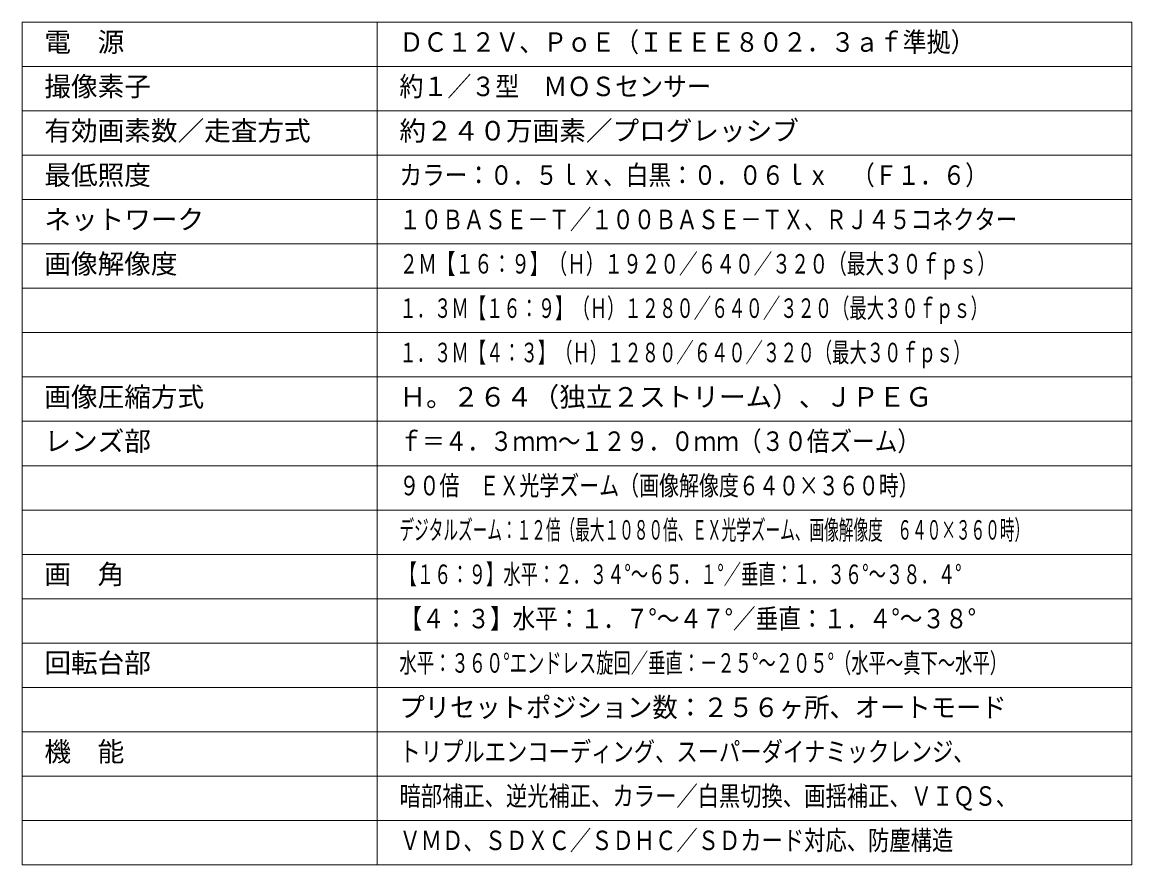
# Model space of a CAD drawing. Units: millimetres, scale not verified. Extents: x -63 to 62, y -116 to 117.
# Drawn here: x -62.6 to 62.4, y -116.5 to -21.5 of the extents above; entities that cross this region are included whole.
import ezdxf
from ezdxf.enums import TextEntityAlignment as Align

# ---------------------------------------------------------------- set-up
doc = ezdxf.new("R2010")
doc.units = ezdxf.units.MM
doc.header["$LTSCALE"] = 0.125
doc.layers.add('0-1_WAKU', color=1, linetype='Continuous', lineweight=18)
doc.layers.add('0-2_MOJI1', color=7, linetype='Continuous')
doc.styles.add('ＭＳ ゴシック', font='')
doc.styles.get('ＭＳ ゴシック').set_extended_font_data('MS Gothic')

msp = doc.modelspace()

# ---------------------------------------------------------------- linework, layer by layer
at = {"layer": '0-1_WAKU', "color": 4}
for p, q in [((-62.58, -116.5), (-62.58, -21.5)), ((62.42, -21.5), (-62.58, -21.5)), ((-22.58, -116.5), (-22.58, -21.5)), ((62.42, -116.5), (62.42, -21.5)), ((-62.58, -116.5), (62.42, -116.5))]:
    msp.add_line(p, q, dxfattribs=at)
at = {"layer": '0-1_WAKU'}
for p, q in [((-62.58, -26.5), (62.42, -26.5)), ((-62.58, -31.5), (62.42, -31.5)), ((-62.58, -36.5), (62.42, -36.5)), ((-62.58, -41.5), (62.42, -41.5)), ((-62.58, -46.5), (62.42, -46.5)), ((-62.58, -51.5), (62.42, -51.5)), ((-62.58, -56.5), (62.42, -56.5)), ((-62.58, -61.5), (62.42, -61.5)), ((62.42, -66.5), (-62.58, -66.5)), ((62.42, -71.5), (-62.58, -71.5)), ((62.42, -76.5), (-62.58, -76.5)), ((-62.58, -81.5), (62.42, -81.5)), ((-62.58, -86.5), (62.42, -86.5)), ((-62.58, -91.5), (62.42, -91.5)), ((-62.58, -96.5), (62.42, -96.5)), ((-62.58, -101.5), (62.42, -101.5)), ((-62.58, -106.5), (62.42, -106.5)), ((-62.58, -111.5), (62.42, -111.5))]:
    msp.add_line(p, q, dxfattribs=at)

# ---------------------------------------------------------------- texts
at = {"layer": '0-2_MOJI1', "style": 'ＭＳ ゴシック'}
for s, p in [('電\u3000源', (-60.08, -25.5)), ('撮像素子', (-60.08, -30.5)), ('有効画素数／走査方式', (-60.08, -35.5)), ('約２４０万画素／プログレッシブ', (-20.08, -35.5)), ('最低照度', (-60.08, -40.5)), ('ネットワーク', (-60.08, -45.5)), ('画像解像度', (-60.08, -50.5)), ('画像圧縮方式', (-60.08, -65.5)), ('Ｈ。２６４（独立２ストリーム）、ＪＰＥＧ', (-20.08, -65.5)), ('レンズ部', (-60.08, -70.5)), ('画\u3000角', (-60.08, -85.5)), ('回転台部', (-60.08, -95.5)), ('機\u3000能', (-60.08, -105.5))]:
    msp.add_text(s, height=2.199, dxfattribs=at).set_placement(p, align=Align.BOTTOM_LEFT)
for s, width, p in [('ＤＣ１２Ｖ、ＰｏＥ（ＩＥＥＥ８０２．３ａｆ準拠）', 0.9, (-20.08, -25.5)), ('約１／３型\u3000ＭＯＳセンサー', 0.9, (-20.08, -30.5)), ('カラー：０．５ｌｘ、白黒：０．０６ｌｘ\u3000（Ｆ１．６）', 0.85, (-20.08, -40.5)), ('１０ＢＡＳＥ－Ｔ／１００ＢＡＳＥ－ＴＸ、ＲＪ４５コネクター', 0.8, (-20.08, -45.5)), ('２Ｍ【１６：９】（Ｈ）１９２０／６４０／３２０（最大３０ｆｐｓ）', 0.7, (-20.08, -50.5)), ('１．３Ｍ【１６：９】（Ｈ）１２８０／６４０／３２０（最大３０ｆｐｓ）', 0.65, (-20.08, -55.5)), ('１．３Ｍ【４：３】（Ｈ）１２８０／６４０／３２０（最大３０ｆｐｓ）', 0.65, (-20.08, -60.5)), ('ｆ＝４．３ｍｍ～１２９．０ｍｍ（３０倍ズーム）', 0.85, (-20.08, -70.5)), ('９０倍\u3000ＥＸ光学ズーム（画像解像度６４０×３６０時）', 0.75, (-20.08, -75.5)), ('デジタルズーム：１２倍（最大１０８０倍、ＥＸ光学ズーム、画像解像度\u3000６４０×３６０時）', 0.55, (-20.08, -80.5)), ('【１６：９】水平：２．３４°～６５．１°／垂直：１．３６°～３８．４°', 0.65, (-20.08, -85.5)), ('【４：３】水平：１．７°～４７°／垂直：１．４°～３８°', 0.85, (-20.08, -90.5)), ('水平：３６０°エンドレス旋回／垂直：－２５°～２０５°（水平～真下～水平）', 0.65, (-20.08, -95.5)), ('プリセットポジション数：２５６ヶ所、オートモード', 0.95, (-20.08, -100.5)), ('トリプルエンコーディング、スーパーダイナミックレンジ、', 0.8, (-20.08, -105.5)), ('暗部補正、逆光補正、カラー／白黒切換、画揺補正、ＶＩＱＳ、', 0.8, (-20.08, -110.5)), ('ＶＭＤ、ＳＤＸＣ／ＳＤＨＣ／ＳＤカード対応、防塵構造', 0.8, (-20.08, -115.5))]:
    msp.add_text(s, height=2.199, dxfattribs=dict(at, width=width)).set_placement(p, align=Align.BOTTOM_LEFT)

doc.saveas('drawing.dxf')
